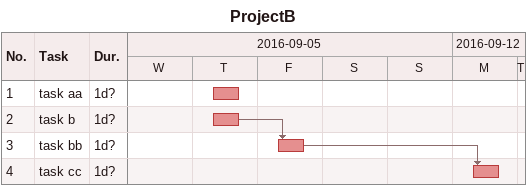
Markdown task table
ProjectB

| ID | Task | Duration | Start | Finish | Predecessors |
|---|---|---|---|---|---|
| 1 | task aa | 1d? | 2016-09-08 | 2016-09-08 |  |
| 2 | task b | 1d? | 2016-09-08 | 2016-09-08 |  |
| 3 | task bb | 1d? | 2016-09-09 | 2016-09-09 | 2 |
| 4 | task cc | 1d? | 2016-09-12 | 2016-09-12 | 3 |
